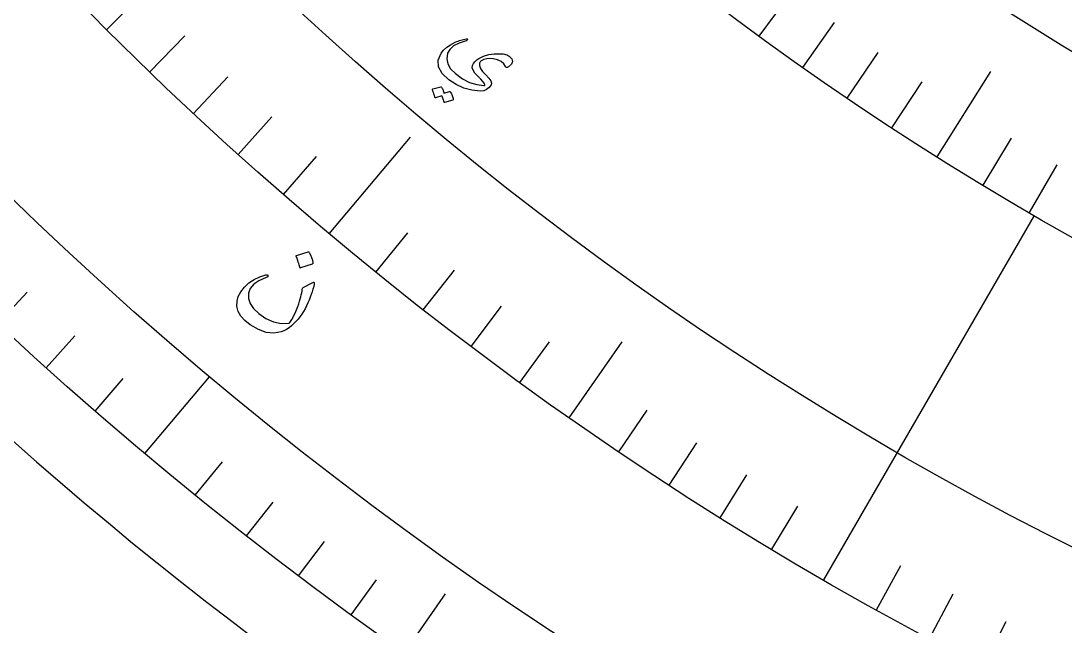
# Model space of a CAD drawing. Header units: millimetres. Extents: x -83 to 83, y -82 to 91.
# Drawn here: x -54.64 to -32.13, y -65.65 to -52.6 of the extents above; entities that cross this region are included whole.
import ezdxf

# ---------------------------------------------------------------- set-up
doc = ezdxf.new("R2010")
doc.units = ezdxf.units.MM
for name, color, linetype in [('CUT_OUTER', 1, 'Continuous'), ('ENGRAVE', 7, 'Continuous'), ('ENGRAVE_FINE', 8, 'Continuous'), ('TEXT', 5, 'Continuous')]:
    doc.layers.add(name, color=color, linetype=linetype)

msp = doc.modelspace()

# ---------------------------------------------------------------- linework, layer by layer
at = {"layer": 'CUT_OUTER'}
msp.add_arc((0, 0), 82.5, 179.648438, 0, dxfattribs=at)
at = {"layer": 'ENGRAVE'}
for points in [[(-52.7944, -52.7944), (-51.3826, -51.3826)], [(-34.8876, -55.539), (-33.7291, -53.6946)], [(-47.9921, -57.1948), (-46.2421, -55.1092)], [(-37.3312, -64.6596), (-32.7937, -56.8004)], [(-42.8247, -61.1599), (-41.6795, -59.5245)], [(-51.9694, -61.9347), (-50.5773, -60.2757)], [(-46.3737, -66.2284), (-45.4864, -64.9613)]]:
    msp.add_lwpolyline(points, dxfattribs=at)
for radius in [80.85, 80.85, 78.6844, 74.6625, 74.6625, 71.4862, 65.5875, 65.5875, 62.1225, 55.6875, 55.6875]:
    msp.add_circle((0, 0), radius, dxfattribs=at)
at = {"layer": 'ENGRAVE_FINE'}
for points in [[(-38.7264, -52.9338), (-38.0249, -51.975)], [(-37.7846, -53.6101), (-37.1002, -52.6391)], [(-51.8649, -53.7077), (-51.1084, -52.9243)], [(-36.8307, -54.2699), (-36.1635, -53.2869)], [(-50.9197, -54.6047), (-50.177, -53.8083)], [(-35.8649, -54.9129), (-35.2153, -53.9183)], [(-49.959, -55.4851), (-49.2303, -54.6758)], [(-33.8991, -56.1478), (-33.285, -55.1308)], [(-48.983, -56.3485), (-48.2686, -55.5266)], [(-32.8996, -56.7392), (-32.3037, -55.7115)], [(-46.9866, -58.0237), (-46.3013, -57.1773)], [(-45.9668, -58.8349), (-45.2964, -57.9767)], [(-55.1396, -59.1299), (-54.5066, -58.4512)], [(-44.933, -59.6281), (-44.2776, -58.7584)], [(-54.0992, -60.0833), (-53.4782, -59.3935)], [(-43.8855, -60.4032), (-43.2454, -59.5222)], [(-53.0424, -61.0183), (-52.4335, -60.3178)], [(-41.7507, -61.898), (-41.1418, -60.9952)], [(-40.6641, -62.6172), (-40.071, -61.7039)], [(-50.8806, -62.8323), (-50.2965, -62.111)], [(-39.5651, -63.3174), (-38.988, -62.3939)], [(-49.7762, -63.7107), (-49.2048, -62.9793)], [(-38.454, -63.9983), (-37.8932, -63.0648)], [(-48.6567, -64.5697), (-48.0982, -63.8284)], [(-36.1971, -65.3013), (-35.6691, -64.3488)], [(-47.5224, -65.409), (-46.9769, -64.6582)], [(-35.0519, -65.9231), (-34.5407, -64.9615)], [(-33.8961, -66.5248), (-33.4017, -65.5545)]]:
    msp.add_lwpolyline(points, dxfattribs=at)
at = {"layer": 'TEXT'}
for points in [[(-44.1956, -53.5888), (-44.2324, -53.5296), (-44.2887, -53.4819), (-44.3644, -53.4455), (-44.4596, -53.4206), (-44.5285, -53.4148), (-44.5951, -53.421), (-44.6594, -53.4391), (-44.7213, -53.4691), (-44.7316, -53.4769), (-44.7401, -53.4867), (-44.7471, -53.4986), (-44.7524, -53.5126), (-44.7555, -53.5671), (-44.7347, -53.6275), (-44.69, -53.6937), (-44.6213, -53.7658), (-44.5527, -53.8361), (-44.5101, -53.8958), (-44.4933, -53.945), (-44.5026, -53.9837), (-44.5487, -54.0426), (-44.6024, -54.0846), (-44.664, -54.1095), (-44.7333, -54.1174), (-44.9181, -54.0995), (-45.0934, -54.0534), (-45.2588, -53.9794), (-45.4141, -53.8774), (-45.5591, -53.7367), (-45.6351, -53.5935), (-45.6423, -53.448), (-45.5807, -53.3005), (-45.5286, -53.2352), (-45.4605, -53.1741), (-45.3764, -53.1173), (-45.2764, -53.0646), (-45.2463, -53.0518), (-45.2167, -53.04), (-45.1874, -53.0293), (-45.1586, -53.0196), (-45.1299, -53.0109), (-45.1012, -53.0032), (-45.0725, -52.9964), (-45.0439, -52.9907), (-45.0304, -52.9897), (-45.0213, -52.9924), (-45.0166, -52.9988), (-45.0163, -53.0087), (-45.0195, -53.0182), (-45.0247, -53.0258), (-45.0322, -53.0316), (-45.0418, -53.0355), (-45.1939, -53.0844), (-45.3114, -53.1451), (-45.3941, -53.218), (-45.442, -53.3031), (-45.4613, -53.4192), (-45.4396, -53.5311), (-45.3768, -53.6387), (-45.2728, -53.7419), (-45.1202, -53.8509), (-44.9666, -53.9297), (-44.8123, -53.9782), (-44.6575, -53.9966), (-44.6468, -53.9961), (-44.64, -53.9924), (-44.6369, -53.9857), (-44.6376, -53.9758), (-44.6504, -53.9479), (-44.6802, -53.9086), (-44.7269, -53.8579), (-44.7905, -53.7957), (-44.8527, -53.7294), (-44.8923, -53.6694), (-44.9091, -53.6156), (-44.9032, -53.568), (-44.8821, -53.524), (-44.8528, -53.4839), (-44.8154, -53.4476), (-44.7698, -53.4151), (-44.6664, -53.3629), (-44.555, -53.3283), (-44.4356, -53.3114), (-44.3082, -53.3119), (-44.2758, -53.3139), (-44.2457, -53.3172), (-44.2178, -53.3221), (-44.1921, -53.3284), (-44.1686, -53.336), (-44.1474, -53.3448), (-44.1285, -53.3546), (-44.1118, -53.3656), (-44.0566, -53.4207), (-44.0416, -53.4773), (-44.0668, -53.5357), (-44.1324, -53.5956), (-44.1548, -53.6079), (-44.1727, -53.6109), (-44.1863, -53.6045), (-44.1956, -53.5888)], [(-45.3952, -54.1289), (-45.3915, -54.1286), (-45.3877, -54.1298), (-45.3838, -54.1324), (-45.3798, -54.1365), (-45.369, -54.1554), (-45.3591, -54.1745), (-45.3503, -54.1938), (-45.3424, -54.2132), (-45.3355, -54.233), (-45.3295, -54.2533), (-45.3245, -54.2742), (-45.3205, -54.2956), (-45.3207, -54.3009), (-45.3225, -54.3053), (-45.3258, -54.3087), (-45.3307, -54.3111), (-45.5073, -54.3665), (-45.5107, -54.3663), (-45.5138, -54.3637), (-45.5166, -54.3587), (-45.519, -54.3513), (-45.5201, -54.3455), (-45.5225, -54.3367), (-45.5261, -54.3251), (-45.5311, -54.3105), (-45.5373, -54.2928), (-45.5449, -54.2718), (-45.5538, -54.2475), (-45.564, -54.22), (-45.7024, -54.2615), (-45.7076, -54.262), (-45.7118, -54.2597), (-45.7149, -54.2545), (-45.7171, -54.2465), (-45.7189, -54.2396), (-45.722, -54.2289), (-45.7264, -54.2145), (-45.7321, -54.1963), (-45.7392, -54.1742), (-45.7479, -54.1481), (-45.7583, -54.1178), (-45.7704, -54.0834), (-45.7709, -54.079), (-45.77, -54.0757), (-45.7677, -54.0736), (-45.764, -54.0727), (-45.5896, -54.0243), (-45.586, -54.024), (-45.5822, -54.0252), (-45.5783, -54.0278), (-45.5742, -54.0319), (-45.5645, -54.0474), (-45.5558, -54.0632), (-45.548, -54.0794), (-45.5412, -54.0959), (-45.5353, -54.1127), (-45.5301, -54.1296), (-45.5258, -54.1467), (-45.5223, -54.164)], [(-48.447, -57.5864), (-48.4418, -57.5859), (-48.4365, -57.5875), (-48.4309, -57.5912), (-48.4252, -57.5969), (-48.3967, -57.6516), (-48.374, -57.7081), (-48.3571, -57.7664), (-48.3461, -57.8267), (-48.3464, -57.8342), (-48.3486, -57.8401), (-48.3529, -57.8443), (-48.3591, -57.8469), (-48.6105, -57.9318), (-48.6179, -57.9326), (-48.6239, -57.9293), (-48.6283, -57.922), (-48.6312, -57.9105), (-48.6337, -57.9007), (-48.6379, -57.8854), (-48.6439, -57.8648), (-48.6517, -57.8388), (-48.6614, -57.8072), (-48.6734, -57.7698), (-48.6877, -57.7266), (-48.7043, -57.6775), (-48.7059, -57.6703), (-48.7053, -57.665), (-48.7024, -57.6616), (-48.6972, -57.6601)], [(-48.3161, -58.2782), (-48.3292, -58.3327), (-48.3442, -58.3885), (-48.3612, -58.4455), (-48.3802, -58.5038), (-48.4017, -58.5634), (-48.4261, -58.6244), (-48.4536, -58.6867), (-48.4841, -58.7505), (-48.5162, -58.8125), (-48.5506, -58.8719), (-48.5872, -58.9288), (-48.6259, -58.9832), (-48.6671, -59.0351), (-48.7106, -59.0847), (-48.7567, -59.1321), (-48.8053, -59.1772), (-48.8604, -59.2211), (-48.9162, -59.2576), (-48.9728, -59.2867), (-49.0301, -59.3085), (-49.187, -59.336), (-49.3509, -59.3203), (-49.5216, -59.2612), (-49.6989, -59.1586), (-49.8128, -59.0673), (-49.8981, -58.9701), (-49.9548, -58.8671), (-49.9828, -58.7585), (-49.9814, -58.6506), (-49.9544, -58.5458), (-49.9019, -58.4442), (-49.8239, -58.3456), (-49.7246, -58.2555), (-49.6143, -58.1816), (-49.4931, -58.1239), (-49.3609, -58.0823), (-49.3433, -58.0796), (-49.3298, -58.0813), (-49.3205, -58.0872), (-49.3153, -58.0975), (-49.3139, -58.111), (-49.3202, -58.1227), (-49.3343, -58.1327), (-49.3562, -58.141), (-49.5079, -58.2059), (-49.622, -58.2837), (-49.6984, -58.3746), (-49.7369, -58.4786), (-49.7378, -58.5873), (-49.7011, -58.6966), (-49.6268, -58.8062), (-49.5148, -58.9161), (-49.3581, -59.0234), (-49.1972, -59.0934), (-49.0323, -59.126), (-48.8637, -59.1212), (-48.8592, -59.1199), (-48.854, -59.1166), (-48.8483, -59.1114), (-48.842, -59.1044), (-48.7977, -59.044), (-48.7545, -58.9669), (-48.7123, -58.8729), (-48.671, -58.7622), (-48.6521, -58.705), (-48.635, -58.6512), (-48.6199, -58.601), (-48.6066, -58.5543), (-48.5955, -58.5111), (-48.5869, -58.4714), (-48.5806, -58.4352), (-48.5769, -58.4027), (-48.5742, -58.3862), (-48.5695, -58.3729), (-48.5626, -58.3629), (-48.5536, -58.3561), (-48.3445, -58.2431), (-48.3299, -58.2385), (-48.3203, -58.2428), (-48.3157, -58.2561), (-48.3161, -58.2782)]]:
    msp.add_lwpolyline(points, close=True, dxfattribs=at)

doc.saveas('drawing.dxf')
